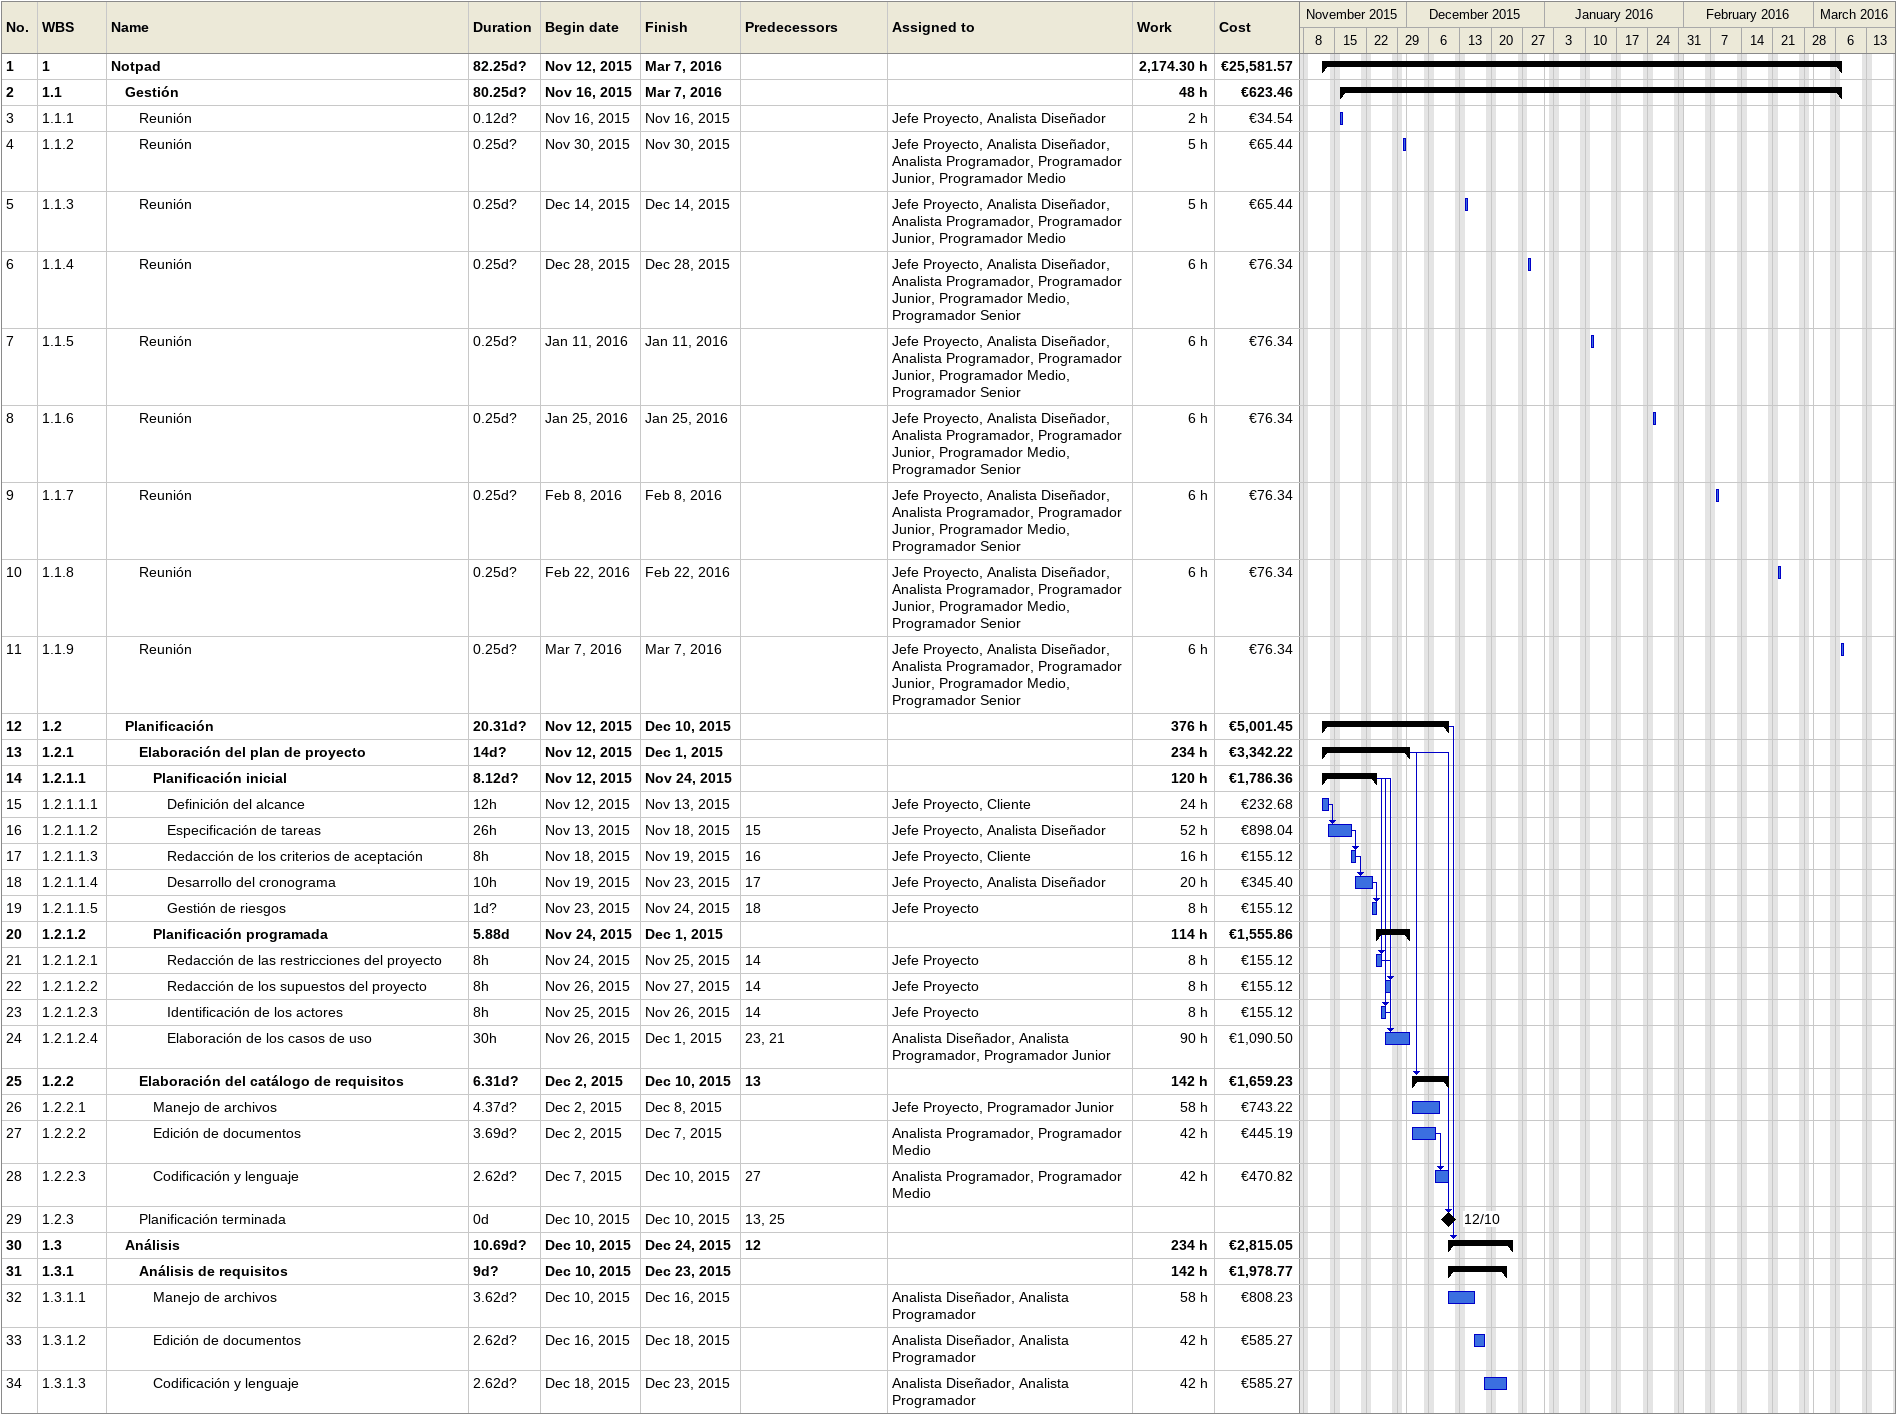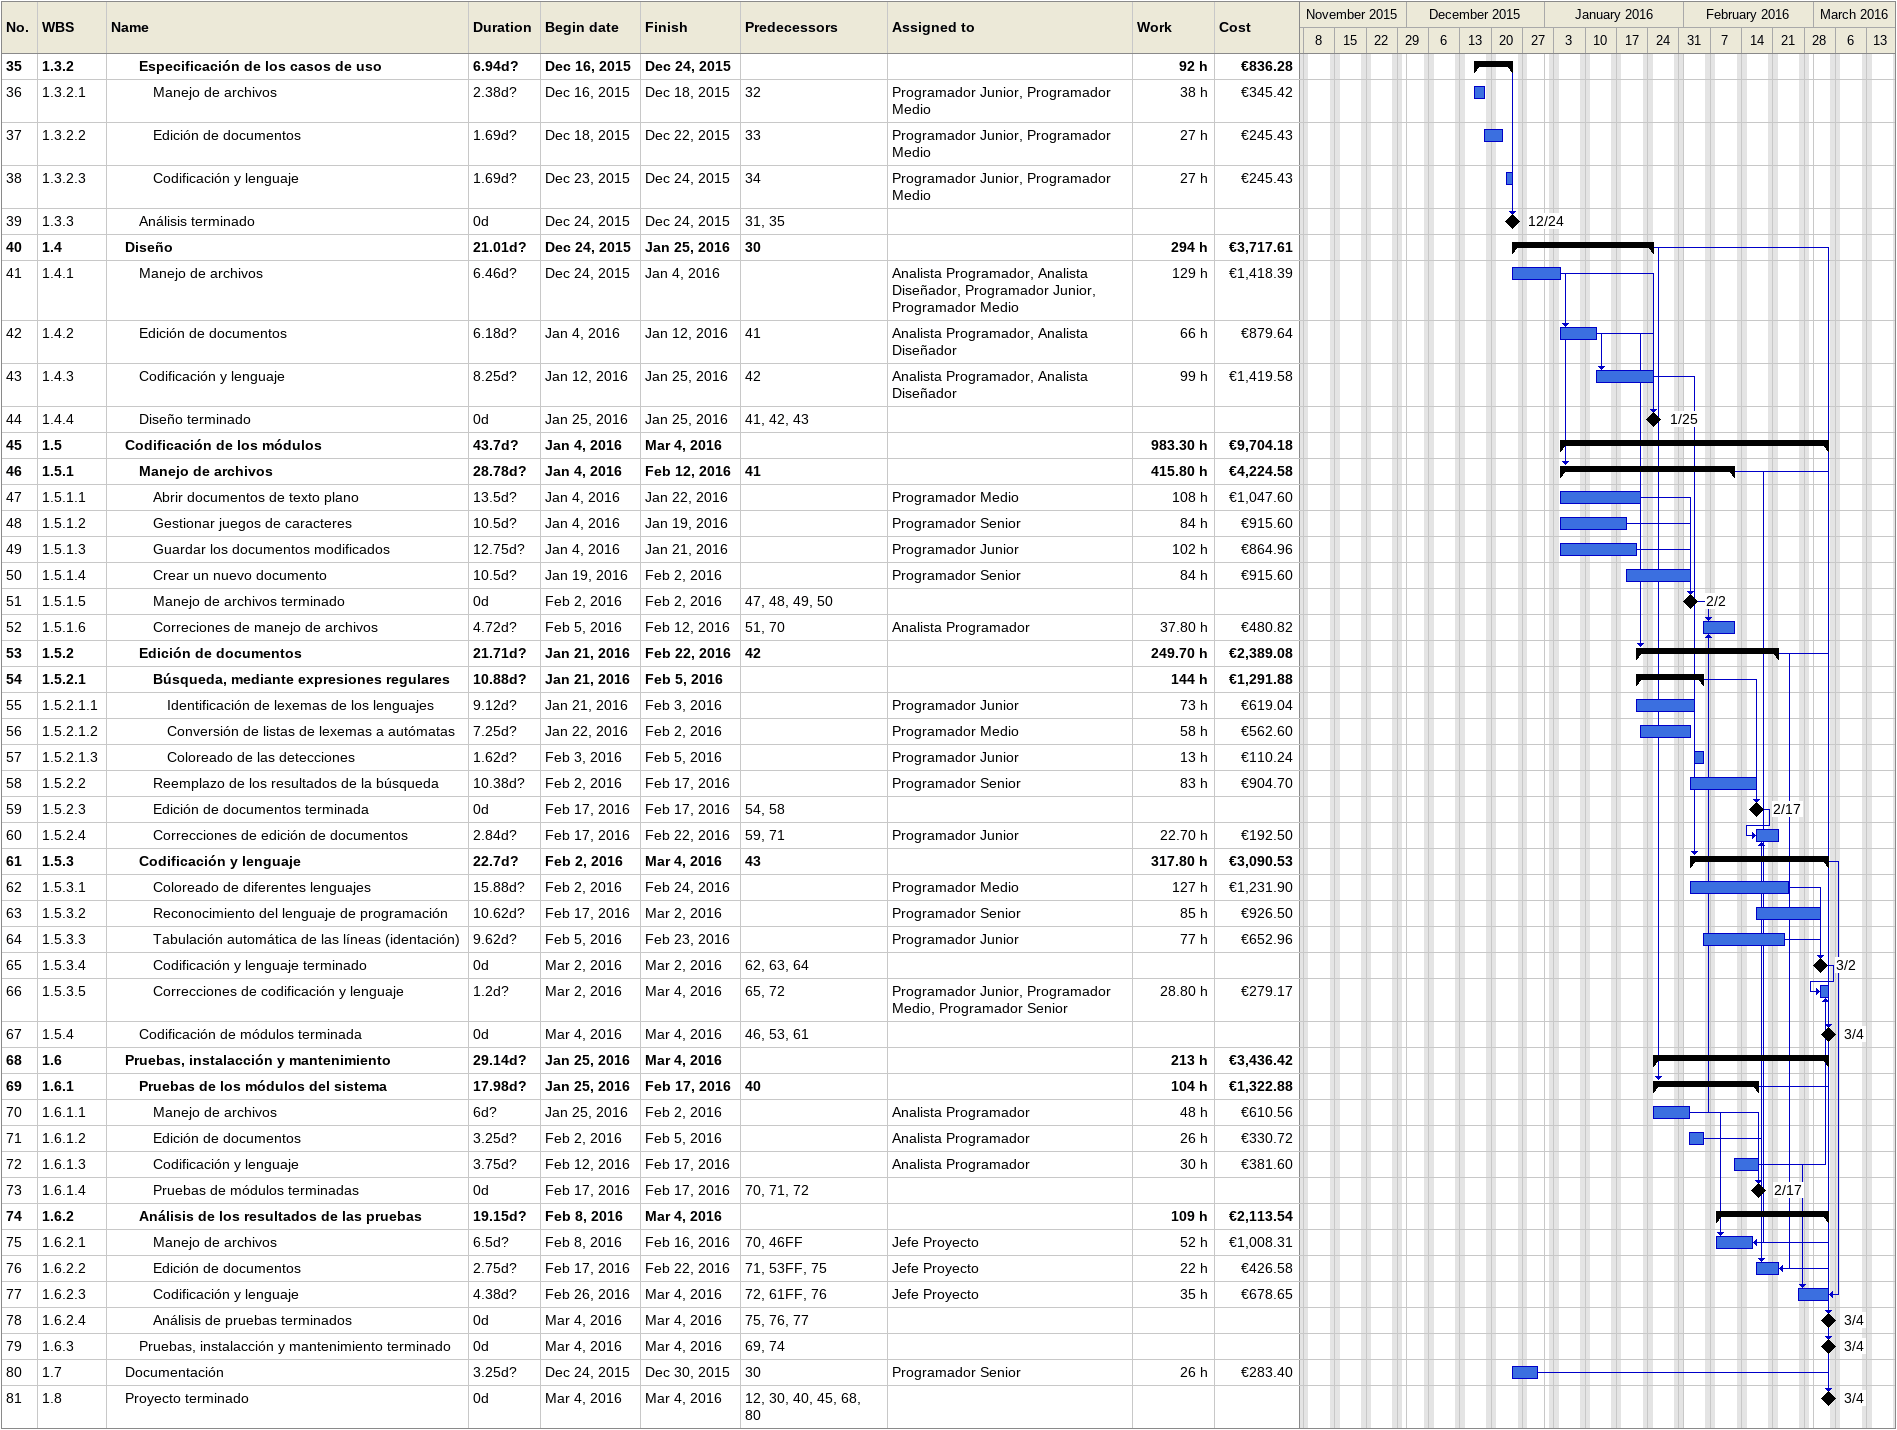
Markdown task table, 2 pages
| ID | WBS | Task | Duration | Start | Finish | Predecessors | Resources | Work (h) | Cost (€) |
|---|---|---|---|---|---|---|---|---|---|
| 1 | 1 | **Notpad** | 82.25d? | 2015-11-12 | 2016-03-07 |  |  | 2174.30 | 25581.57 |
| 2 | 1.1 | **Gestión** | 80.25d? | 2015-11-16 | 2016-03-07 |  |  | 48 | 623.46 |
| 3 | 1.1.1 | Reunión | 0.12d? | 2015-11-16 | 2015-11-16 |  | Jefe Proyecto, Analista Diseñador | 2 | 34.54 |
| 4 | 1.1.2 | Reunión | 0.25d? | 2015-11-30 | 2015-11-30 |  | Jefe Proyecto, Analista Diseñador, Analista Programador, Programador Junior, Programador Medio | 5 | 65.44 |
| 5 | 1.1.3 | Reunión | 0.25d? | 2015-12-14 | 2015-12-14 |  | Jefe Proyecto, Analista Diseñador, Analista Programador, Programador Junior, Programador Medio | 5 | 65.44 |
| 6 | 1.1.4 | Reunión | 0.25d? | 2015-12-28 | 2015-12-28 |  | Jefe Proyecto, Analista Diseñador, Analista Programador, Programador Junior, Programador Medio, Programador Senior | 6 | 76.34 |
| 7 | 1.1.5 | Reunión | 0.25d? | 2016-01-11 | 2016-01-11 |  | Jefe Proyecto, Analista Diseñador, Analista Programador, Programador Junior, Programador Medio, Programador Senior | 6 | 76.34 |
| 8 | 1.1.6 | Reunión | 0.25d? | 2016-01-25 | 2016-01-25 |  | Jefe Proyecto, Analista Diseñador, Analista Programador, Programador Junior, Programador Medio, Programador Senior | 6 | 76.34 |
| 9 | 1.1.7 | Reunión | 0.25d? | 2016-02-08 | 2016-02-08 |  | Jefe Proyecto, Analista Diseñador, Analista Programador, Programador Junior, Programador Medio, Programador Senior | 6 | 76.34 |
| 10 | 1.1.8 | Reunión | 0.25d? | 2016-02-22 | 2016-02-22 |  | Jefe Proyecto, Analista Diseñador, Analista Programador, Programador Junior, Programador Medio, Programador Senior | 6 | 76.34 |
| 11 | 1.1.9 | Reunión | 0.25d? | 2016-03-07 | 2016-03-07 |  | Jefe Proyecto, Analista Diseñador, Analista Programador, Programador Junior, Programador Medio, Programador Senior | 6 | 76.34 |
| 12 | 1.2 | **Planificación** | 20.31d? | 2015-11-12 | 2015-12-10 |  |  | 376 | 5001.45 |
| 13 | 1.2.1 | **Elaboración del plan de proyecto** | 14d? | 2015-11-12 | 2015-12-01 |  |  | 234 | 3342.22 |
| 14 | 1.2.1.1 | **Planificación inicial** | 8.12d? | 2015-11-12 | 2015-11-24 |  |  | 120 | 1786.36 |
| 15 | 1.2.1.1.1 | Definición del alcance | 12h | 2015-11-12 | 2015-11-13 |  | Jefe Proyecto, Cliente | 24 | 232.68 |
| 16 | 1.2.1.1.2 | Especificación de tareas | 26h | 2015-11-13 | 2015-11-18 | 15 | Jefe Proyecto, Analista Diseñador | 52 | 898.04 |
| 17 | 1.2.1.1.3 | Redacción de los criterios de aceptación | 8h | 2015-11-18 | 2015-11-19 | 16 | Jefe Proyecto, Cliente | 16 | 155.12 |
| 18 | 1.2.1.1.4 | Desarrollo del cronograma | 10h | 2015-11-19 | 2015-11-23 | 17 | Jefe Proyecto, Analista Diseñador | 20 | 345.40 |
| 19 | 1.2.1.1.5 | Gestión de riesgos | 1d? | 2015-11-23 | 2015-11-24 | 18 | Jefe Proyecto | 8 | 155.12 |
| 20 | 1.2.1.2 | **Planificación programada** | 5.88d | 2015-11-24 | 2015-12-01 |  |  | 114 | 1555.86 |
| 21 | 1.2.1.2.1 | Redacción de las restricciones del proyecto | 8h | 2015-11-24 | 2015-11-25 | 14 | Jefe Proyecto | 8 | 155.12 |
| 22 | 1.2.1.2.2 | Redacción de los supuestos del proyecto | 8h | 2015-11-26 | 2015-11-27 | 14 | Jefe Proyecto | 8 | 155.12 |
| 23 | 1.2.1.2.3 | Identificación de los actores | 8h | 2015-11-25 | 2015-11-26 | 14 | Jefe Proyecto | 8 | 155.12 |
| 24 | 1.2.1.2.4 | Elaboración de los casos de uso | 30h | 2015-11-26 | 2015-12-01 | 23, 21 | Analista Diseñador, Analista Programador, Programador Junior | 90 | 1090.50 |
| 25 | 1.2.2 | **Elaboración del catálogo de requisitos** | 6.31d? | 2015-12-02 | 2015-12-10 | 13 |  | 142 | 1659.23 |
| 26 | 1.2.2.1 | Manejo de archivos | 4.37d? | 2015-12-02 | 2015-12-08 |  | Jefe Proyecto, Programador Junior | 58 | 743.22 |
| 27 | 1.2.2.2 | Edición de documentos | 3.69d? | 2015-12-02 | 2015-12-07 |  | Analista Programador, Programador Medio | 42 | 445.19 |
| 28 | 1.2.2.3 | Codificación y lenguaje | 2.62d? | 2015-12-07 | 2015-12-10 | 27 | Analista Programador, Programador Medio | 42 | 470.82 |
| 29 | 1.2.3 | Planificación terminada | 0d | 2015-12-10 | 2015-12-10 | 13, 25 |  |  |  |
| 30 | 1.3 | **Análisis** | 10.69d? | 2015-12-10 | 2015-12-24 | 12 |  | 234 | 2815.05 |
| 31 | 1.3.1 | **Análisis de requisitos** | 9d? | 2015-12-10 | 2015-12-23 |  |  | 142 | 1978.77 |
| 32 | 1.3.1.1 | Manejo de archivos | 3.62d? | 2015-12-10 | 2015-12-16 |  | Analista Diseñador, Analista Programador | 58 | 808.23 |
| 33 | 1.3.1.2 | Edición de documentos | 2.62d? | 2015-12-16 | 2015-12-18 |  | Analista Diseñador, Analista Programador | 42 | 585.27 |
| 34 | 1.3.1.3 | Codificación y lenguaje | 2.62d? | 2015-12-18 | 2015-12-23 |  | Analista Diseñador, Analista Programador | 42 | 585.27 |
| 35 | 1.3.2 | **Especificación de los casos de uso** | 6.94d? | 2015-12-16 | 2015-12-24 |  |  | 92 | 836.28 |
| 36 | 1.3.2.1 | Manejo de archivos | 2.38d? | 2015-12-16 | 2015-12-18 | 32 | Programador Junior, Programador Medio | 38 | 345.42 |
| 37 | 1.3.2.2 | Edición de documentos | 1.69d? | 2015-12-18 | 2015-12-22 | 33 | Programador Junior, Programador Medio | 27 | 245.43 |
| 38 | 1.3.2.3 | Codificación y lenguaje | 1.69d? | 2015-12-23 | 2015-12-24 | 34 | Programador Junior, Programador Medio | 27 | 245.43 |
| 39 | 1.3.3 | Análisis terminado | 0d | 2015-12-24 | 2015-12-24 | 31, 35 |  |  |  |
| 40 | 1.4 | **Diseño** | 21.01d? | 2015-12-24 | 2016-01-25 | 30 |  | 294 | 3717.61 |
| 41 | 1.4.1 | Manejo de archivos | 6.46d? | 2015-12-24 | 2016-01-04 |  | Analista Programador, Analista Diseñador, Programador Junior, Programador Medio | 129 | 1418.39 |
| 42 | 1.4.2 | Edición de documentos | 6.18d? | 2016-01-04 | 2016-01-12 | 41 | Analista Programador, Analista Diseñador | 66 | 879.64 |
| 43 | 1.4.3 | Codificación y lenguaje | 8.25d? | 2016-01-12 | 2016-01-25 | 42 | Analista Programador, Analista Diseñador | 99 | 1419.58 |
| 44 | 1.4.4 | Diseño terminado | 0d | 2016-01-25 | 2016-01-25 | 41, 42, 43 |  |  |  |
| 45 | 1.5 | **Codificación de los módulos** | 43.7d? | 2016-01-04 | 2016-03-04 |  |  | 983.30 | 9704.18 |
| 46 | 1.5.1 | **Manejo de archivos** | 28.78d? | 2016-01-04 | 2016-02-12 | 41 |  | 415.80 | 4224.58 |
| 47 | 1.5.1.1 | Abrir documentos de texto plano | 13.5d? | 2016-01-04 | 2016-01-22 |  | Programador Medio | 108 | 1047.60 |
| 48 | 1.5.1.2 | Gestionar juegos de caracteres | 10.5d? | 2016-01-04 | 2016-01-19 |  | Programador Senior | 84 | 915.60 |
| 49 | 1.5.1.3 | Guardar los documentos modificados | 12.75d? | 2016-01-04 | 2016-01-21 |  | Programador Junior | 102 | 864.96 |
| 50 | 1.5.1.4 | Crear un nuevo documento | 10.5d? | 2016-01-19 | 2016-02-02 |  | Programador Senior | 84 | 915.60 |
| 51 | 1.5.1.5 | Manejo de archivos terminado | 0d | 2016-02-02 | 2016-02-02 | 47, 48, 49, 50 |  |  |  |
| 52 | 1.5.1.6 | Correciones de manejo de archivos | 4.72d? | 2016-02-05 | 2016-02-12 | 51, 70 | Analista Programador | 37.80 | 480.82 |
| 53 | 1.5.2 | **Edición de documentos** | 21.71d? | 2016-01-21 | 2016-02-22 | 42 |  | 249.70 | 2389.08 |
| 54 | 1.5.2.1 | **Búsqueda, mediante expresiones regulares** | 10.88d? | 2016-01-21 | 2016-02-05 |  |  | 144 | 1291.88 |
| 55 | 1.5.2.1.1 | Identificación de lexemas de los lenguajes | 9.12d? | 2016-01-21 | 2016-02-03 |  | Programador Junior | 73 | 619.04 |
| 56 | 1.5.2.1.2 | Conversión de listas de lexemas a autómatas | 7.25d? | 2016-01-22 | 2016-02-02 |  | Programador Medio | 58 | 562.60 |
| 57 | 1.5.2.1.3 | Coloreado de las detecciones | 1.62d? | 2016-02-03 | 2016-02-05 |  | Programador Junior | 13 | 110.24 |
| 58 | 1.5.2.2 | Reemplazo de los resultados de la búsqueda | 10.38d? | 2016-02-02 | 2016-02-17 |  | Programador Senior | 83 | 904.70 |
| 59 | 1.5.2.3 | Edición de documentos terminada | 0d | 2016-02-17 | 2016-02-17 | 54, 58 |  |  |  |
| 60 | 1.5.2.4 | Correcciones de edición de documentos | 2.84d? | 2016-02-17 | 2016-02-22 | 59, 71 | Programador Junior | 22.70 | 192.50 |
| 61 | 1.5.3 | **Codificación y lenguaje** | 22.7d? | 2016-02-02 | 2016-03-04 | 43 |  | 317.80 | 3090.53 |
| 62 | 1.5.3.1 | Coloreado de diferentes lenguajes | 15.88d? | 2016-02-02 | 2016-02-24 |  | Programador Medio | 127 | 1231.90 |
| 63 | 1.5.3.2 | Reconocimiento del lenguaje de programación | 10.62d? | 2016-02-17 | 2016-03-02 |  | Programador Senior | 85 | 926.50 |
| 64 | 1.5.3.3 | Tabulación automática de las líneas (identación) | 9.62d? | 2016-02-05 | 2016-02-23 |  | Programador Junior | 77 | 652.96 |
| 65 | 1.5.3.4 | Codificación y lenguaje terminado | 0d | 2016-03-02 | 2016-03-02 | 62, 63, 64 |  |  |  |
| 66 | 1.5.3.5 | Correcciones de codificación y lenguaje | 1.2d? | 2016-03-02 | 2016-03-04 | 65, 72 | Programador Junior, Programador Medio, Programador Senior | 28.80 | 279.17 |
| 67 | 1.5.4 | Codificación de módulos terminada | 0d | 2016-03-04 | 2016-03-04 | 46, 53, 61 |  |  |  |
| 68 | 1.6 | **Pruebas, instalacción y mantenimiento** | 29.14d? | 2016-01-25 | 2016-03-04 |  |  | 213 | 3436.42 |
| 69 | 1.6.1 | **Pruebas de los módulos del sistema** | 17.98d? | 2016-01-25 | 2016-02-17 | 40 |  | 104 | 1322.88 |
| 70 | 1.6.1.1 | Manejo de archivos | 6d? | 2016-01-25 | 2016-02-02 |  | Analista Programador | 48 | 610.56 |
| 71 | 1.6.1.2 | Edición de documentos | 3.25d? | 2016-02-02 | 2016-02-05 |  | Analista Programador | 26 | 330.72 |
| 72 | 1.6.1.3 | Codificación y lenguaje | 3.75d? | 2016-02-12 | 2016-02-17 |  | Analista Programador | 30 | 381.60 |
| 73 | 1.6.1.4 | Pruebas de módulos terminadas | 0d | 2016-02-17 | 2016-02-17 | 70, 71, 72 |  |  |  |
| 74 | 1.6.2 | **Análisis de los resultados de las pruebas** | 19.15d? | 2016-02-08 | 2016-03-04 |  |  | 109 | 2113.54 |
| 75 | 1.6.2.1 | Manejo de archivos | 6.5d? | 2016-02-08 | 2016-02-16 | 70, 46FF | Jefe Proyecto | 52 | 1008.31 |
| 76 | 1.6.2.2 | Edición de documentos | 2.75d? | 2016-02-17 | 2016-02-22 | 71, 53FF, 75 | Jefe Proyecto | 22 | 426.58 |
| 77 | 1.6.2.3 | Codificación y lenguaje | 4.38d? | 2016-02-26 | 2016-03-04 | 72, 61FF, 76 | Jefe Proyecto | 35 | 678.65 |
| 78 | 1.6.2.4 | Análisis de pruebas terminados | 0d | 2016-03-04 | 2016-03-04 | 75, 76, 77 |  |  |  |
| 79 | 1.6.3 | Pruebas, instalacción y mantenimiento terminado | 0d | 2016-03-04 | 2016-03-04 | 69, 74 |  |  |  |
| 80 | 1.7 | Documentación | 3.25d? | 2015-12-24 | 2015-12-30 | 30 | Programador Senior | 26 | 283.40 |
| 81 | 1.8 | Proyecto terminado | 0d | 2016-03-04 | 2016-03-04 | 12, 30, 40, 45, 68, 80 |  |  |  |
